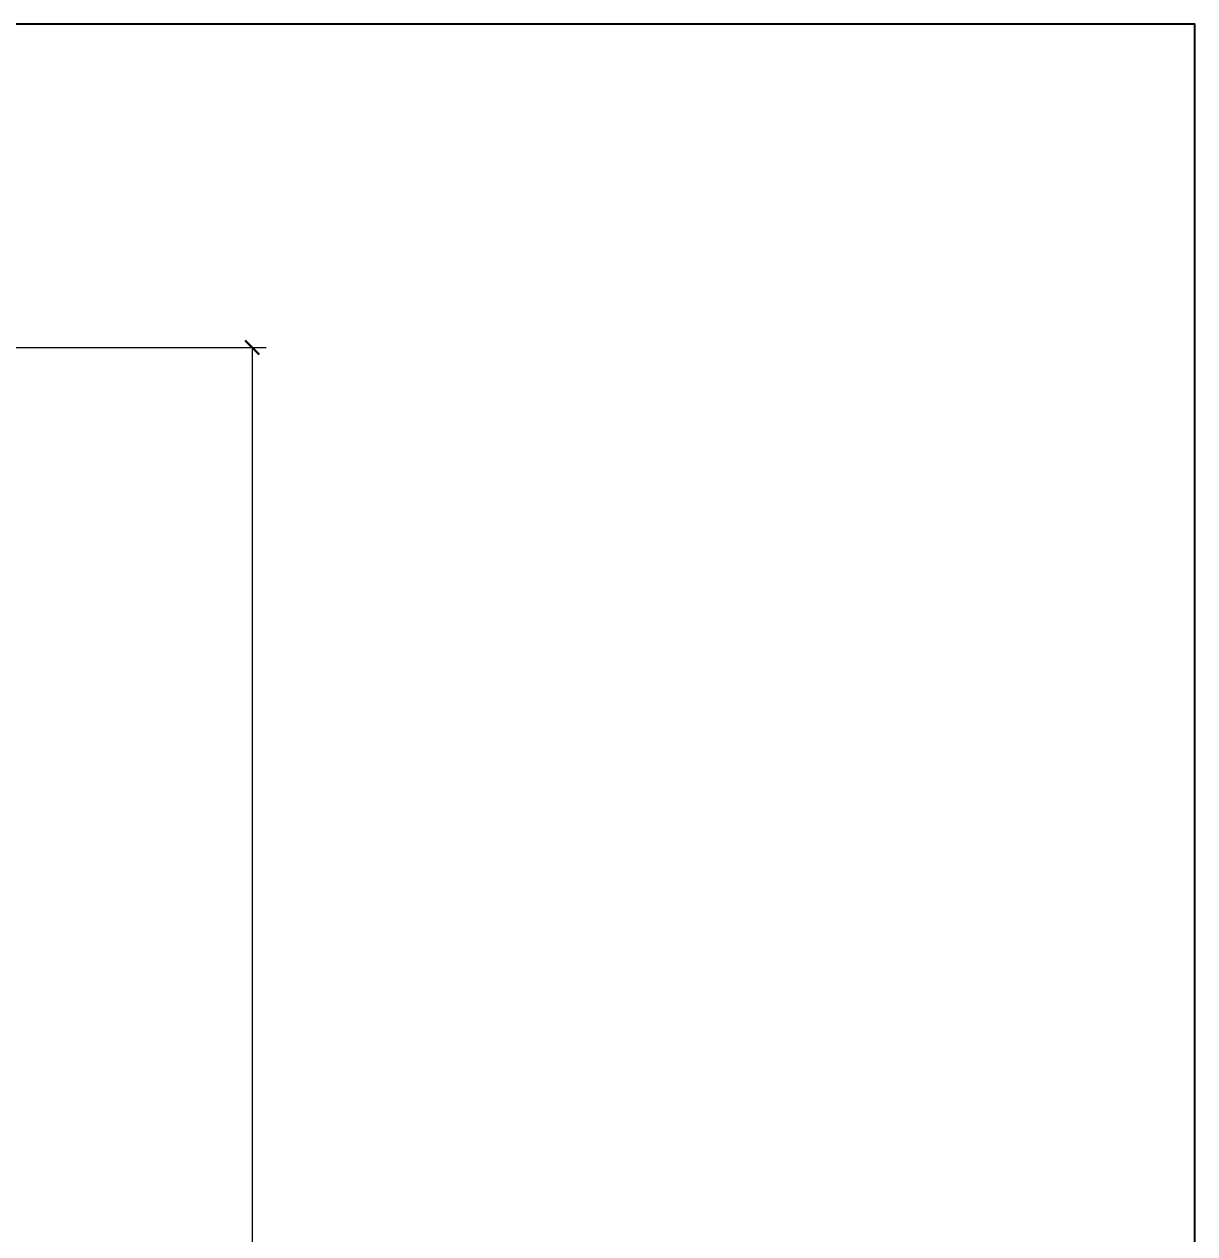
# Model space of a CAD drawing. Header units: inches. Extents: x -205 to 95, y 2419 to 2619.
# Drawn here: x 12.8 to 95.3, y 2533.4 to 2618.7 of the extents above; entities that cross this region are included whole.
import ezdxf

# ---------------------------------------------------------------- set-up
doc = ezdxf.new("R2010")
doc.units = ezdxf.units.IN
doc.header["$MEASUREMENT"] = 0
doc.styles.get("Standard").update_dxf_attribs({"font": 'arial.ttf'})
doc.dimstyles.new('M_1', dxfattribs={"dimtxt": 1.8, "dimasz": 1, "dimexe": 1, "dimexo": 1, "dimgap": 0.6, "dimtad": 1, "dimdec": 0, "dimdsep": 46, "dimtxsty": 'Standard', "dimblk": 'ARCHTICK', "dimcen": -5, "dimclrd": 7, "dimclre": 7, "dimclrt": 7, "dimadec": 0, "dimazin": 0, "dimtfac": 1, "dimtdec": 0, "dimtmove": 0, "dimatfit": 3, "dimfxl": 1, "dimtolj": 1, "dimtzin": 0, "dimlwd": 5, "dimlwe": 5, "dimarcsym": 0})

# ---------------------------------------------------------------- blocks, each defined once
blk = doc.blocks.new('_ArchTick')
at = {"color": 0, "linetype": 'ByBlock', "const_width": 0.15}
blk.add_lwpolyline([(-0.5, -0.5), (0.5, 0.5)], dxfattribs=at)
blk = doc.blocks.new('*D3')
at = {"color": 7, "lineweight": 5, "ltscale": 1000, "transparency": 16777216}
for p, q in [((-5.691138196685955, 2595.922821305538), (29.8364831922737, 2595.922821305538)), ((28.8364831922737, 2595.922821305538), (28.83648319227366, 2445.922821305538)), ((13.80886180331404, 2445.922821305538), (29.83648319227366, 2445.922821305538))]:
    blk.add_line(p, q, dxfattribs=at)
at = {"layer": 'Defpoints', "color": 0, "ltscale": 1000, "transparency": 16777216}
for p in [(-6.691138196685955, 2595.922821305538), (12.80886180331404, 2445.922821305538), (28.83648319227366, 2445.922821305538)]:
    blk.add_point(p, dxfattribs=at)
at = {"color": 7, "lineweight": 5, "ltscale": 1000, "transparency": 16777216}
for p, rotation in [((28.8364831922737, 2595.922821305538), 90), ((28.83648319227366, 2445.922821305538), 270)]:
    blk.add_blockref('_ArchTick', p, dxfattribs=dict(at, rotation=rotation))
at = {"color": 7, "ltscale": 1000, "transparency": 16777216, "insert": (27.31745181437423, 2529.997278159069), "char_height": 1.8, "attachment_point": 5, "rotation": 90}
blk.add_mtext('\\A1;150', dxfattribs=at)

msp = doc.modelspace()

# ---------------------------------------------------------------- linework, layer by layer
at = {"color": 6, "ltscale": 1000}
msp.add_lwpolyline([(-204.6512732905103, 2418.726076401654), (95.34872670948971, 2418.726076401654), (95.34872670948971, 2618.726076401654), (-204.6512732905103, 2618.726076401654)], close=True, dxfattribs=at)

# ---------------------------------------------------------------- dimensions: what is measured, and where the dimension line sits
at = {"color": 5, "ltscale": 1000}
dim = msp.add_linear_dim(base=(28.83648319227366, 2445.922821305538), p1=(-6.691138196685955, 2595.922821305538), p2=(12.80886180331404, 2445.922821305538), angle=90, dimstyle='M_1', dxfattribs=at)
dim.commit()
dim.dimension.update_dxf_attribs({"geometry": '*D3', "text_midpoint": (28.83648319227328, 2529.997278159069), "dimtype": 128})

doc.saveas('drawing.dxf')
